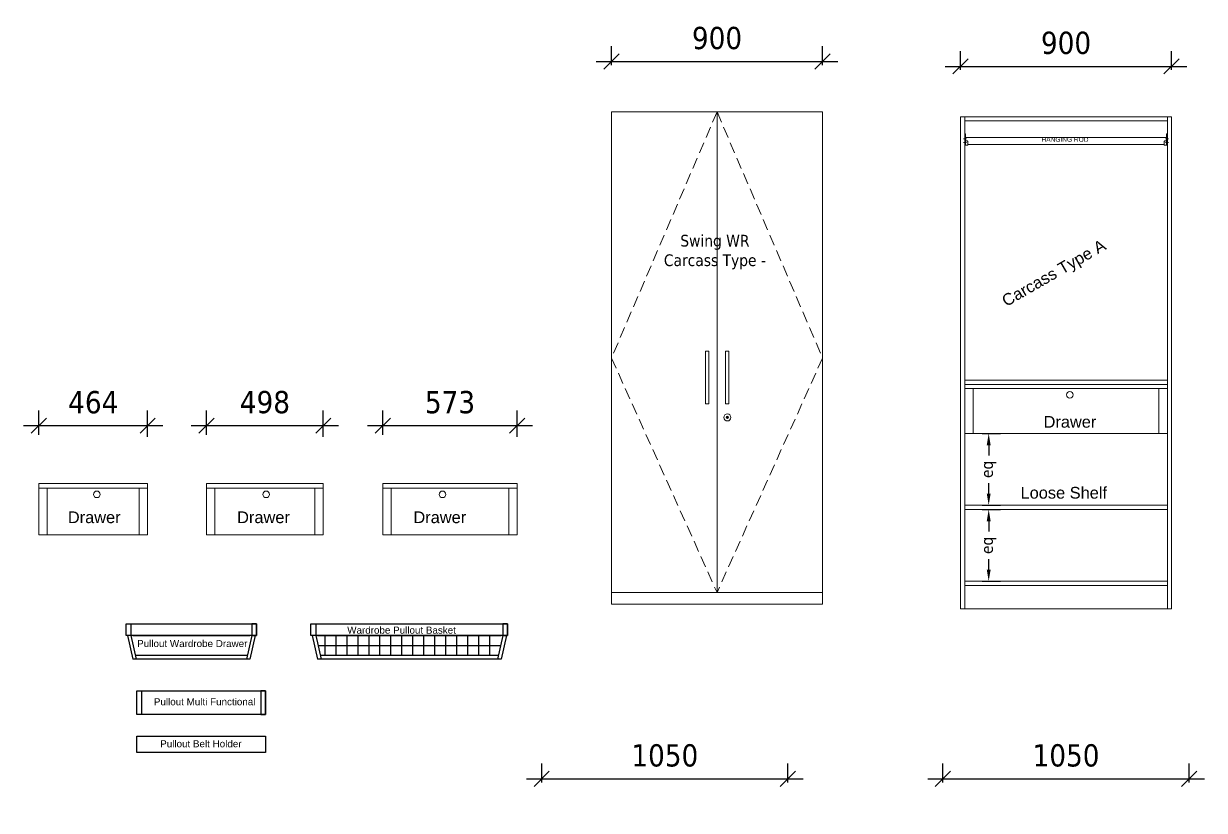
# Model space of a CAD drawing. Header units: millimetres. Extents: x 4065046 to 4134868, y -1476535 to -1460275.
# Drawn here: x 4088000 to 4093036, y -1468193 to -1464835 of the extents above; entities that cross this region are included whole.
import ezdxf

# ---------------------------------------------------------------- set-up
doc = ezdxf.new("R2010")
doc.units = ezdxf.units.MM
doc.header["$LTSCALE"] = 15
doc.header["$PDMODE"] = 35
doc.linetypes.add('HIDDEN', pattern=[9.525, 6.35, -3.175])
doc.linetypes.add('HIDDENX2', pattern=[19.05, 12.7, -6.35])
doc.layers.add('Hanging Rod', color=5, linetype='Continuous')
doc.layers.add('LS_DR_TEXT', color=7, linetype='Continuous')
for name, color, linetype, lineweight in [('LS_DR_Wall', 7, 'Continuous', 35), ('Shutter Opening', 8, 'HIDDEN', 13), ('Text', 7, 'Continuous', 5)]:
    doc.layers.add(name, color=color, linetype=linetype, lineweight=lineweight)
doc.styles.add('ARIAL', font='arial.ttf', dxfattribs={"height": 50})
doc.styles.add('ROMANS', font='tahoma.ttf')
doc.styles.get("Standard").update_dxf_attribs({"font": 'arial.ttf'})
doc.dimstyles.new('MD50', dxfattribs={"dimscale": 50, "dimtxt": 1.9, "dimasz": 1.3, "dimexe": 1.3, "dimexo": 2.38, "dimgap": 1, "dimtad": 1, "dimdec": 0, "dimzin": 3, "dimdsep": 46, "dimtxsty": 'ROMANS', "dimblk": 'OBLIQUE', "dimcen": -1.9, "dimdle": 1.3, "dimclrd": 150, "dimclre": 150, "dimclrt": 256, "dimadec": 0, "dimazin": 0, "dimtfac": 1, "dimtdec": 0, "dimtix": 1, "dimtmove": 2, "dimatfit": 3, "dimfxl": 1, "dimtolj": 1, "dimtzin": 3, "dimarcsym": 0})

# ---------------------------------------------------------------- blocks, each defined once
blk = doc.blocks.new('*D198')
at = {"color": 8, "ltscale": 0.25, "transparency": 16777216}
for p, q in [((4092088.6, -1466584.4), (4092165.8, -1466584.4)), ((4092088.6, -1466890.6), (4092165.8, -1466890.6))]:
    blk.add_line(p, q, dxfattribs=at)
at = {"color": 152, "ltscale": 0.25, "transparency": 16777216}
for p, q in [((4092115.8, -1466634.4), (4092115.8, -1466678.7)), ((4092115.8, -1466840.6), (4092115.8, -1466796.4))]:
    blk.add_line(p, q, dxfattribs=at)
for points in [[(4092107.5, -1466634.4), (4092124.2, -1466634.4), (4092115.8, -1466584.4)], [(4092107.5, -1466840.6), (4092124.2, -1466840.6), (4092115.8, -1466890.6)]]:
    blk.add_solid(points, dxfattribs=at)
at = {"layer": 'Defpoints', "color": 0, "ltscale": 0.25, "transparency": 16777216}
for p in [(4092063.6, -1466584.4), (4092063.6, -1466890.6), (4092115.8, -1466890.6)]:
    blk.add_point(p, dxfattribs=at)
at = {"lineweight": 20, "ltscale": 0.25, "transparency": 16777216, "insert": (4092115.8, -1466737.5), "char_height": 50, "attachment_point": 5, "rotation": 90, "style": 'ROMANS'}
blk.add_mtext('\\A1;eq', dxfattribs=at)
blk = doc.blocks.new('*D199')
at = {"color": 8, "ltscale": 0.25, "transparency": 16777216}
for p, q in [((4092088.6, -1466908.6), (4092165.8, -1466908.6)), ((4092088.6, -1467215), (4092165.8, -1467215))]:
    blk.add_line(p, q, dxfattribs=at)
at = {"color": 152, "ltscale": 0.25, "transparency": 16777216}
for p, q in [((4092115.8, -1466958.6), (4092115.8, -1467003)), ((4092115.8, -1467165), (4092115.8, -1467120.6))]:
    blk.add_line(p, q, dxfattribs=at)
for points in [[(4092107.5, -1466958.6), (4092124.2, -1466958.6), (4092115.8, -1466908.6)], [(4092107.5, -1467165), (4092124.2, -1467165), (4092115.8, -1467215)]]:
    blk.add_solid(points, dxfattribs=at)
at = {"layer": 'Defpoints', "color": 0, "ltscale": 0.25, "transparency": 16777216}
for p in [(4092063.6, -1466908.6), (4092063.6, -1467215), (4092115.8, -1467215)]:
    blk.add_point(p, dxfattribs=at)
at = {"lineweight": 20, "ltscale": 0.25, "transparency": 16777216, "insert": (4092115.8, -1467061.8), "char_height": 50, "attachment_point": 5, "rotation": 90, "style": 'ROMANS'}
blk.add_mtext('\\A1;eq', dxfattribs=at)
blk = doc.blocks.new('_Oblique')
at = {"color": 0, "linetype": 'ByBlock', "lineweight": -2}
blk.add_line((-0.5, -0.5), (0.5, 0.5), dxfattribs=at)
blk = doc.blocks.new('*D204')
at = {"color": 150, "lineweight": -2, "ltscale": 0.25, "transparency": 16777216}
for p, q in [((4088065.2, -1466589.6), (4088065.2, -1466486)), ((4088529.2, -1466598.6), (4088529.2, -1466486)), ((4088000.2, -1466551), (4088594.2, -1466551))]:
    blk.add_line(p, q, dxfattribs=at)
at = {"layer": 'Defpoints', "color": 0, "ltscale": 0.25, "transparency": 16777216}
for p in [(4088529.2, -1466551), (4088065.2, -1466708.6), (4088529.2, -1466717.6)]:
    blk.add_point(p, dxfattribs=at)
at = {"color": 150, "lineweight": -2, "ltscale": 0.25, "transparency": 16777216, "xscale": 65, "yscale": 65, "zscale": 65, "rotation": 180}
blk.add_blockref('_Oblique', (4088065.2, -1466551), dxfattribs=at)
at = {"color": 150, "lineweight": -2, "ltscale": 0.25, "transparency": 16777216, "xscale": 65, "yscale": 65, "zscale": 65}
blk.add_blockref('_Oblique', (4088529.2, -1466551), dxfattribs=at)
at = {"lineweight": 20, "ltscale": 0.25, "transparency": 16777216, "insert": (4088297.2, -1466451.6), "char_height": 95, "attachment_point": 5, "style": 'ROMANS'}
blk.add_mtext('\\A1;464', dxfattribs=at)
blk = doc.blocks.new('Pullout WR drawer 564')
at = {"color": 3, "ltscale": 0.25}
for p, q in [((-239.7, -50), (-216.9, -150)), ((-224.7, -50), (-201.9, -150)), ((-216.9, -50), (283.1, -50)), ((290.9, -50), (268.1, -150)), ((305.9, -50), (283.1, -150)), ((283.1, -150), (-216.9, -150)), ((271.5, -135), (-205.3, -135))]:
    blk.add_line(p, q, dxfattribs=at)
for points in [[(-244.7, 0), (310.9, 0), (310.9, -50), (-244.7, -50)], [(-244.7, 0), (-224.7, 0), (-224.7, -50), (-244.7, -50)], [(310.9, 0), (290.9, 0), (290.9, -50), (310.9, -50)]]:
    blk.add_lwpolyline(points, close=True, dxfattribs=at)
at = {"color": 3, "ltscale": 0.25, "insert": (-198.1, -69), "char_height": 30, "width": 1072.76, "attachment_point": 1, "style": 'ARIAL'}
blk.add_mtext('Pullout Wardrobe Drawer', dxfattribs=at)
blk = doc.blocks.new('Pullout Multi  564')
at = {"color": 3, "ltscale": 0.25}
for points in [[(-309.2, 62.1), (239.8, 62.1), (239.8, -37.9), (-309.2, -37.9)], [(-309.2, 62.1), (-289.2, 62.1), (-289.2, -37.9), (-309.2, -37.9)], [(239.8, 62.1), (219.8, 62.1), (219.8, -37.9), (239.8, -37.9)]]:
    blk.add_lwpolyline(points, close=True, dxfattribs=at)
at = {"color": 3, "ltscale": 0.25, "insert": (-236.1, 30.9), "char_height": 30, "width": 1072.76, "attachment_point": 1, "style": 'ARIAL'}
blk.add_mtext('Pullout Multi Functional', dxfattribs=at)
blk = doc.blocks.new('Pullout belt holder')
at = {"color": 3, "ltscale": 0.25}
blk.add_lwpolyline([(-376.4, 33.8), (172.6, 33.8), (172.6, -36.2), (-376.4, -36.2)], close=True, dxfattribs=at)
at = {"color": 3, "ltscale": 0.25, "insert": (-276.4, 16.8), "char_height": 30, "width": 1072.76, "attachment_point": 1, "style": 'ARIAL'}
blk.add_mtext('Pullout Belt Holder', dxfattribs=at)
blk = doc.blocks.new('*D246')
at = {"color": 150, "lineweight": -2, "ltscale": 0.25, "transparency": 16777216}
for p, q in [((4091995.7, -1465033.4), (4091995.7, -1464952.9)), ((4092895.7, -1465033.4), (4092895.7, -1464952.9)), ((4091930.7, -1465017.9), (4092960.7, -1465017.9))]:
    blk.add_line(p, q, dxfattribs=at)
at = {"layer": 'Defpoints', "color": 0, "ltscale": 0.25, "transparency": 16777216}
for p in [(4092895.7, -1465017.9), (4091995.7, -1465152.4), (4092895.7, -1465152.4)]:
    blk.add_point(p, dxfattribs=at)
at = {"color": 150, "lineweight": -2, "ltscale": 0.25, "transparency": 16777216, "xscale": 65, "yscale": 65, "zscale": 65, "rotation": 180}
blk.add_blockref('_Oblique', (4091995.7, -1465017.9), dxfattribs=at)
at = {"color": 150, "lineweight": -2, "ltscale": 0.25, "transparency": 16777216, "xscale": 65, "yscale": 65, "zscale": 65}
blk.add_blockref('_Oblique', (4092895.7, -1465017.9), dxfattribs=at)
at = {"lineweight": 20, "ltscale": 0.25, "transparency": 16777216, "insert": (4092445.7, -1464918.4), "char_height": 95, "attachment_point": 5, "style": 'ROMANS'}
blk.add_mtext('\\A1;900', dxfattribs=at)
blk = doc.blocks.new('*D252')
at = {"color": 150, "lineweight": -2, "ltscale": 0.25, "transparency": 16777216}
for p, q in [((4090507.3, -1465012.8), (4090507.3, -1464932.3)), ((4091407.3, -1465012.8), (4091407.3, -1464932.3)), ((4090442.3, -1464997.3), (4091472.3, -1464997.3))]:
    blk.add_line(p, q, dxfattribs=at)
at = {"layer": 'Defpoints', "color": 0, "ltscale": 0.25, "transparency": 16777216}
for p in [(4091407.3, -1464997.3), (4090507.3, -1465131.8), (4091407.3, -1465131.8)]:
    blk.add_point(p, dxfattribs=at)
at = {"color": 150, "lineweight": -2, "ltscale": 0.25, "transparency": 16777216, "xscale": 65, "yscale": 65, "zscale": 65, "rotation": 180}
blk.add_blockref('_Oblique', (4090507.3, -1464997.3), dxfattribs=at)
at = {"color": 150, "lineweight": -2, "ltscale": 0.25, "transparency": 16777216, "xscale": 65, "yscale": 65, "zscale": 65}
blk.add_blockref('_Oblique', (4091407.3, -1464997.3), dxfattribs=at)
at = {"lineweight": 20, "ltscale": 0.25, "transparency": 16777216, "insert": (4090957.3, -1464897.8), "char_height": 95, "attachment_point": 5, "style": 'ROMANS'}
blk.add_mtext('\\A1;900', dxfattribs=at)
blk = doc.blocks.new('*D253')
at = {"color": 150, "lineweight": -2, "ltscale": 0.25, "transparency": 16777216}
for p, q in [((4090209.6, -1468073.6), (4090209.6, -1467993.1)), ((4091259.6, -1468073.6), (4091259.6, -1467993.1)), ((4090144.6, -1468058.1), (4091324.6, -1468058.1))]:
    blk.add_line(p, q, dxfattribs=at)
at = {"layer": 'Defpoints', "color": 0, "ltscale": 0.25, "transparency": 16777216}
for p in [(4091259.6, -1468058.1), (4090209.6, -1468192.6), (4091259.6, -1468192.6)]:
    blk.add_point(p, dxfattribs=at)
at = {"color": 150, "lineweight": -2, "ltscale": 0.25, "transparency": 16777216, "xscale": 65, "yscale": 65, "zscale": 65, "rotation": 180}
blk.add_blockref('_Oblique', (4090209.6, -1468058.1), dxfattribs=at)
at = {"color": 150, "lineweight": -2, "ltscale": 0.25, "transparency": 16777216, "xscale": 65, "yscale": 65, "zscale": 65}
blk.add_blockref('_Oblique', (4091259.6, -1468058.1), dxfattribs=at)
at = {"lineweight": 20, "ltscale": 0.25, "transparency": 16777216, "insert": (4090734.6, -1467958.6), "char_height": 95, "attachment_point": 5, "style": 'ROMANS'}
blk.add_mtext('\\A1;1050', dxfattribs=at)
blk = doc.blocks.new('*D256')
at = {"color": 150, "lineweight": -2, "ltscale": 0.25, "transparency": 16777216}
for p, q in [((4091920.7, -1468073.6), (4091920.7, -1467993.1)), ((4092970.7, -1468073.6), (4092970.7, -1467993.1)), ((4091855.7, -1468058.1), (4093035.7, -1468058.1))]:
    blk.add_line(p, q, dxfattribs=at)
at = {"layer": 'Defpoints', "color": 0, "ltscale": 0.25, "transparency": 16777216}
for p in [(4092970.7, -1468058.1), (4091920.7, -1468192.6), (4092970.7, -1468192.6)]:
    blk.add_point(p, dxfattribs=at)
at = {"color": 150, "lineweight": -2, "ltscale": 0.25, "transparency": 16777216, "xscale": 65, "yscale": 65, "zscale": 65, "rotation": 180}
blk.add_blockref('_Oblique', (4091920.7, -1468058.1), dxfattribs=at)
at = {"color": 150, "lineweight": -2, "ltscale": 0.25, "transparency": 16777216, "xscale": 65, "yscale": 65, "zscale": 65}
blk.add_blockref('_Oblique', (4092970.7, -1468058.1), dxfattribs=at)
at = {"lineweight": 20, "ltscale": 0.25, "transparency": 16777216, "insert": (4092445.7, -1467958.6), "char_height": 95, "attachment_point": 5, "style": 'ROMANS'}
blk.add_mtext('\\A1;1050', dxfattribs=at)
blk = doc.blocks.new('*D208')
at = {"color": 150, "lineweight": -2, "ltscale": 0.25, "transparency": 16777216}
for p, q in [((4088780.3, -1466589.6), (4088780.3, -1466486)), ((4089278.3, -1466598.6), (4089278.3, -1466486)), ((4088715.3, -1466551), (4089343.3, -1466551))]:
    blk.add_line(p, q, dxfattribs=at)
at = {"layer": 'Defpoints', "color": 0, "ltscale": 0.25, "transparency": 16777216}
for p in [(4089278.3, -1466551), (4088780.3, -1466708.6), (4089278.3, -1466717.6)]:
    blk.add_point(p, dxfattribs=at)
at = {"color": 150, "lineweight": -2, "ltscale": 0.25, "transparency": 16777216, "xscale": 65, "yscale": 65, "zscale": 65, "rotation": 180}
blk.add_blockref('_Oblique', (4088780.3, -1466551), dxfattribs=at)
at = {"color": 150, "lineweight": -2, "ltscale": 0.25, "transparency": 16777216, "xscale": 65, "yscale": 65, "zscale": 65}
blk.add_blockref('_Oblique', (4089278.3, -1466551), dxfattribs=at)
at = {"lineweight": 20, "ltscale": 0.25, "transparency": 16777216, "insert": (4089029.3, -1466451.3), "char_height": 95, "attachment_point": 5, "style": 'ROMANS'}
blk.add_mtext('\\A1;498', dxfattribs=at)
blk = doc.blocks.new('*D210')
at = {"color": 150, "lineweight": -2, "ltscale": 0.25, "transparency": 16777216}
for p, q in [((4089532.1, -1466589.6), (4089532.1, -1466486)), ((4090105.1, -1466598.6), (4090105.1, -1466486)), ((4089467.1, -1466551), (4090170.1, -1466551))]:
    blk.add_line(p, q, dxfattribs=at)
at = {"layer": 'Defpoints', "color": 0, "ltscale": 0.25, "transparency": 16777216}
for p in [(4090105.1, -1466551), (4089532.1, -1466708.6), (4090105.1, -1466717.6)]:
    blk.add_point(p, dxfattribs=at)
at = {"color": 150, "lineweight": -2, "ltscale": 0.25, "transparency": 16777216, "xscale": 65, "yscale": 65, "zscale": 65, "rotation": 180}
blk.add_blockref('_Oblique', (4089532.1, -1466551), dxfattribs=at)
at = {"color": 150, "lineweight": -2, "ltscale": 0.25, "transparency": 16777216, "xscale": 65, "yscale": 65, "zscale": 65}
blk.add_blockref('_Oblique', (4090105.1, -1466551), dxfattribs=at)
at = {"lineweight": 20, "ltscale": 0.25, "transparency": 16777216, "insert": (4089818.6, -1466451.5), "char_height": 95, "attachment_point": 5, "style": 'ROMANS'}
blk.add_mtext('\\A1;573', dxfattribs=at)
blk = doc.blocks.new('wardrobe pullout basket 900')
at = {"color": 3, "ltscale": 0.25}
for p, q in [((3416684.9, -797785.3), (3416707.7, -797885.3)), ((3416699.9, -797785.3), (3416722.7, -797885.3)), ((3416707.7, -797785.3), (3417490.7, -797785.3)), ((3416738.7, -797785.3), (3416738.7, -797870.3)), ((3416785.5, -797785.3), (3416785.5, -797870.3)), ((3416832.3, -797785.3), (3416832.3, -797870.3)), ((3416879.1, -797785.3), (3416879.1, -797870.3)), ((3416925.9, -797785.3), (3416925.9, -797870.3)), ((3416972.7, -797785.3), (3416972.7, -797870.3)), ((3417019.5, -797785.3), (3417019.5, -797870.3)), ((3417066.3, -797785.3), (3417066.3, -797870.3)), ((3417113.1, -797785.3), (3417113.1, -797870.3)), ((3417159.9, -797785.3), (3417159.9, -797870.3)), ((3417206.7, -797785.3), (3417206.7, -797870.3)), ((3417253.5, -797785.3), (3417253.5, -797870.3)), ((3417300.3, -797785.3), (3417300.3, -797870.3)), ((3417347.1, -797785.3), (3417347.1, -797870.3)), ((3417393.9, -797785.3), (3417393.9, -797870.3)), ((3417440.7, -797785.3), (3417440.7, -797870.3)), ((3417498.5, -797785.3), (3417475.7, -797885.3)), ((3417513.5, -797785.3), (3417490.7, -797885.3)), ((3416709.6, -797827.8), (3417488.8, -797827.8)), ((3417479.1, -797870.3), (3416719.3, -797870.3)), ((3417490.7, -797885.3), (3416707.7, -797885.3))]:
    blk.add_line(p, q, dxfattribs=at)
for points in [[(3416679.9, -797735.3), (3417518.5, -797735.3), (3417518.5, -797785.3), (3416679.9, -797785.3)], [(3416679.9, -797735.3), (3416699.9, -797735.3), (3416699.9, -797785.3), (3416679.9, -797785.3)], [(3417518.5, -797735.3), (3417498.5, -797735.3), (3417498.5, -797785.3), (3417518.5, -797785.3)]]:
    blk.add_lwpolyline(points, close=True, dxfattribs=at)
at = {"color": 0, "ltscale": 0.25, "insert": (3416834.5, -797747.1), "char_height": 30, "width": 1072.76, "attachment_point": 1, "style": 'ARIAL'}
blk.add_mtext('Wardrobe Pullout Basket', dxfattribs=at)

msp = doc.modelspace()

# ---------------------------------------------------------------- linework, layer by layer
at = {"lineweight": 20}
for p, q in [((4090507.3, -1465212.4), (4090507.3, -1467312.4)), ((4090507.3, -1465212.4), (4090507.3, -1467312.4)), ((4091407.3, -1465212.4), (4091407.3, -1467312.4)), ((4091407.3, -1465212.4), (4091407.3, -1467312.4)), ((4091995.7, -1465233), (4091995.7, -1467333)), ((4091995.7, -1465233), (4091995.7, -1467333)), ((4092021.7, -1465327.5), (4092008.6, -1465327.5)), ((4092021.7, -1465343.5), (4092008.6, -1465343.5)), ((4092869.6, -1465327.5), (4092882.7, -1465327.5)), ((4092869.6, -1465343.5), (4092882.7, -1465343.5)), ((4091000.9, -1466511.6), (4091001.9, -1466511.6)), ((4091000.9, -1466511.6), (4091000.9, -1466514.8)), ((4091000.9, -1466517.5), (4091000.9, -1466520.6)), ((4091000.9, -1466520.6), (4091001.9, -1466520.6)), ((4091001.9, -1466511.6), (4091001.9, -1466514.8)), ((4091001.9, -1466517.5), (4091001.9, -1466520.6)), ((4090507.3, -1467312.4), (4091407.3, -1467312.4)), ((4091995.7, -1467333), (4092895.7, -1467333))]:
    msp.add_line(p, q, dxfattribs=at)
at = {"lineweight": 20, "ltscale": 0.25}
msp.add_line((4091407.3, -1465212.4), (4091407.3, -1467262.4), dxfattribs=at)
msp.add_lwpolyline([(4090507.3, -1465212.4), (4091407.3, -1465212.4), (4091407.3, -1467262.4), (4090507.3, -1467262.4), (4090507.3, -1466262.4)], dxfattribs=at)
at = {"lineweight": 20}
for points in [[(4092013.7, -1465233), (4091995.7, -1465233), (4091995.7, -1467333), (4092013.7, -1467333)], [(4092013.7, -1465233), (4092877.7, -1465233), (4092877.7, -1465251), (4092013.7, -1465251)], [(4092895.7, -1465233), (4092877.7, -1465233), (4092877.7, -1467333), (4092895.7, -1467333)], [(4092013.7, -1466356.9), (4092877.7, -1466356.9), (4092877.7, -1466374.9), (4092013.7, -1466374.9)], [(4092013.7, -1467215), (4092877.7, -1467215), (4092877.7, -1467233), (4092013.7, -1467233)]]:
    msp.add_lwpolyline(points, close=True, dxfattribs=at)
at = {"color": 5, "lineweight": 20}
for points in [[(4092016.7, -1465336.1), (4092016.7, -1465321), (4092874.7, -1465321), (4092874.7, -1465336.1)], [(4092864.7, -1465352), (4092026.7, -1465352)]]:
    msp.add_lwpolyline(points, dxfattribs=at)
at = {"lineweight": 20, "ltscale": 0.25}
for points in [[(4090908, -1466233.4), (4090923, -1466233.4), (4090923, -1466457.4), (4090908, -1466457.4)], [(4090993.3, -1466233.4), (4091008.3, -1466233.4), (4091008.3, -1466457.4), (4090993.3, -1466457.4)]]:
    msp.add_lwpolyline(points, close=True, dxfattribs=at)
at = {"color": 3, "lineweight": 20, "ltscale": 0.25}
msp.add_lwpolyline([(4092013.7, -1466890.6), (4092877.7, -1466890.6), (4092877.7, -1466908.6), (4092013.7, -1466908.6)], close=True, dxfattribs=at)
at = {"linetype": 'HIDDEN', "lineweight": 20}
msp.add_lwpolyline([(4092013.7, -1467333), (4092877.7, -1467333), (4092877.7, -1467233), (4092013.7, -1467233)], close=True, dxfattribs=at)
at = {"color": 0, "lineweight": 20, "ltscale": 0.25}
msp.add_lwpolyline([(4090507.3, -1467262.4), (4091407.3, -1467262.4), (4091407.3, -1467312.4), (4090507.3, -1467312.4)], close=True, dxfattribs=at)
at = {"lineweight": 20}
for radius in [15, 5]:
    msp.add_circle((4091001.4, -1466516.1), radius, dxfattribs=at)
for start, end in [(110.4067, 249.5933), (290.4067, 69.5933)]:
    msp.add_arc((4091001.4, -1466516.1), 1.43, start, end, dxfattribs=at)
at = {"layer": 'Hanging Rod', "lineweight": 20}
for p, q in [((4092013.7, -1465354), (4092013.7, -1465306.5)), ((4092013.7, -1465306.5), (4092016.7, -1465306.5)), ((4092016.7, -1465306.5), (4092016.7, -1465326)), ((4092877.7, -1465306.5), (4092874.7, -1465306.5)), ((4092874.7, -1465306.5), (4092874.7, -1465326)), ((4092877.7, -1465354), (4092877.7, -1465306.5)), ((4092016.7, -1465354), (4092013.7, -1465354)), ((4092016.7, -1465354), (4092016.7, -1465326)), ((4092024.7, -1465336.1), (4092016.7, -1465336.1)), ((4092026.7, -1465354), (4092016.7, -1465354)), ((4092026.7, -1465338.1), (4092026.7, -1465354)), ((4092864.7, -1465338.1), (4092864.7, -1465354)), ((4092864.7, -1465354), (4092874.7, -1465354)), ((4092866.7, -1465336.1), (4092874.7, -1465336.1)), ((4092874.7, -1465354), (4092874.7, -1465326)), ((4092874.7, -1465354), (4092877.7, -1465354))]:
    msp.add_line(p, q, dxfattribs=at)
for centre, start, end in [((4092024.7, -1465338.1), 0, 90), ((4092866.7, -1465338.1), 90, 180)]:
    msp.add_arc(centre, 2, start, end, dxfattribs=at)
at = {"layer": 'LS_DR_TEXT', "color": 3, "lineweight": 20, "ltscale": 0.25}
for p, q in [((4092049.7, -1466392.9), (4092049.7, -1466584.4)), ((4092841.7, -1466392.9), (4092841.7, -1466584.4)), ((4092049.7, -1466584.4), (4092841.7, -1466584.4)), ((4088101.2, -1466817.9), (4088101.2, -1467017.5)), ((4088493.2, -1466817.9), (4088493.2, -1467017.5)), ((4088816.3, -1466817.9), (4088816.3, -1467017.5)), ((4089242.3, -1466817.9), (4089242.3, -1467017.5)), ((4089568.1, -1466817.9), (4089568.1, -1467017.5)), ((4090069.1, -1466817.9), (4090069.1, -1467017.5)), ((4088101.2, -1467017.5), (4088493.2, -1467017.5)), ((4088816.3, -1467017.5), (4089242.3, -1467017.5)), ((4089568.1, -1467017.5), (4090069.1, -1467017.5))]:
    msp.add_line(p, q, dxfattribs=at)
for points in [[(4092877.7, -1466374.9), (4092877.7, -1466392.9), (4092013.7, -1466392.9), (4092013.7, -1466374.9)], [(4092877.7, -1466374.9), (4092013.7, -1466374.9)], [(4088529.2, -1466797.9), (4088529.2, -1466817.9), (4088065.2, -1466817.9), (4088065.2, -1466797.9)], [(4088529.2, -1466797.9), (4088065.2, -1466797.9)], [(4089278.3, -1466797.9), (4089278.3, -1466817.9), (4088780.3, -1466817.9), (4088780.3, -1466797.9)], [(4089278.3, -1466797.9), (4088780.3, -1466797.9)], [(4090105.1, -1466797.9), (4090105.1, -1466817.9), (4089532.1, -1466817.9), (4089532.1, -1466797.9)], [(4090105.1, -1466797.9), (4089532.1, -1466797.9)]]:
    msp.add_lwpolyline(points, dxfattribs=at)
for points in [[(4092013.7, -1466392.9), (4092877.7, -1466392.9), (4092877.7, -1466584.4), (4092013.7, -1466584.4)], [(4088065.2, -1466817.9), (4088529.2, -1466817.9), (4088529.2, -1467017.5), (4088065.2, -1467017.5)], [(4088780.3, -1466817.9), (4089278.3, -1466817.9), (4089278.3, -1467017.5), (4088780.3, -1467017.5)], [(4089532.1, -1466817.9), (4090105.1, -1466817.9), (4090105.1, -1467017.5), (4089532.1, -1467017.5)]]:
    msp.add_lwpolyline(points, close=True, dxfattribs=at)
for centre in [(4092461.4, -1466419.1), (4088312.7, -1466844.1), (4089034.6, -1466844.1), (4089786.4, -1466844.1)]:
    msp.add_circle(centre, 14, dxfattribs=at)
at = {"layer": 'LS_DR_Wall', "lineweight": 20, "ltscale": 0.8}
msp.add_lwpolyline([(4090957.3, -1465212.4), (4090957.3, -1467262.4)], dxfattribs=at)
at = {"layer": 'Shutter Opening', "color": 251, "linetype": 'HIDDENX2', "lineweight": 20, "ltscale": 0.25}
for points in [[(4090957.3, -1465212.4), (4090507.3, -1466262.4), (4090957.3, -1467262.4)], [(4090957.3, -1465212.4), (4091407.3, -1466262.4), (4090957.3, -1467262.4)]]:
    msp.add_lwpolyline(points, dxfattribs=at)

# ---------------------------------------------------------------- block references
at = {"color": 0, "lineweight": 20}
for name, p in [('Pullout WR drawer 564', (4088682.3, -1467396.7)), ('wardrobe pullout basket 900', (672545.8, -669661.4)), ('Pullout Multi  564', (4088791.7, -1467744.8)), ('Pullout belt holder', (4088859, -1467910))]:
    msp.add_blockref(name, p, dxfattribs=at)

# ---------------------------------------------------------------- texts
at = {"color": 0, "lineweight": 20, "ltscale": 0.25, "char_height": 50, "attachment_point": 1}
for s, width, heights, insert, style in [('\\pxqc;Swing WR\\PCarcass Type - ', 445.593, [334.5], (4090725.4, -1465736.7), 'ROMANS'), ('Drawer', 15.041, [0], (4092349.8, -1466509.6), 'ARIAL'), ('Loose Shelf', 539.35, [0], (4092251.6, -1466812.2), 'ARIAL')]:
    msp.add_mtext_dynamic_manual_height_columns(s, width=width, gutter_width=250, heights=heights, dxfattribs=dict(at, insert=insert, style=style))
at = {"lineweight": 20, "ltscale": 0.25, "insert": (4092165.6, -1466001.7), "char_height": 50, "attachment_point": 1, "rotation": 30, "style": 'ARIAL'}
msp.add_mtext_dynamic_manual_height_columns('Carcass Type A', width=742.986, gutter_width=250, heights=[0], dxfattribs=at)
at = {"color": 3, "lineweight": 20, "ltscale": 0.25, "char_height": 50, "attachment_point": 1, "style": 'ARIAL'}
for insert in [(4088188.8, -1466916.9), (4088910.7, -1466916.9), (4089662.5, -1466916.9)]:
    msp.add_mtext_dynamic_manual_height_columns('Drawer', width=15.041, gutter_width=250, heights=[0], dxfattribs=dict(at, insert=insert))
at = {"layer": 'Text', "lineweight": 20, "ltscale": 3, "insert": (4092441.3, -1465319.9), "char_height": 20, "width": 870.207, "attachment_point": 2}
msp.add_mtext('\\pxqc;HANGING ROD', dxfattribs=at)

# ---------------------------------------------------------------- dimensions: what is measured, and where the dimension line sits
at = {"color": 0, "lineweight": 20, "ltscale": 0.25}
for base, p1, p2, picture, middle in [((4091407.3, -1464997.3), (4090507.3, -1465131.8), (4091407.3, -1465131.8), '*D252', (4090957.3, -1464897.8)), ((4092895.7, -1465017.9), (4091995.7, -1465152.4), (4092895.7, -1465152.4), '*D246', (4092445.7, -1464918.4)), ((4091259.6, -1468058.1), (4090209.6, -1468192.6), (4091259.6, -1468192.6), '*D253', (4090734.6, -1467958.6)), ((4092970.7, -1468058.1), (4091920.7, -1468192.6), (4092970.7, -1468192.6), '*D256', (4092445.7, -1467958.6))]:
    dim = msp.add_linear_dim(base=base, p1=p1, p2=p2, dimstyle='MD50', dxfattribs=at)
    dim.commit()
    dim.dimension.update_dxf_attribs({"geometry": picture, "text_midpoint": middle})
at = {"lineweight": 20, "ltscale": 0.25}
for base, p1, p2, picture, middle in [((4088529.2, -1466551), (4088065.2, -1466708.6), (4088529.2, -1466717.6), '*D204', (4088297.2, -1466451.6)), ((4089278.3, -1466551), (4088780.3, -1466708.6), (4089278.3, -1466717.6), '*D208', (4089029.3, -1466451.3)), ((4090105.1, -1466551), (4089532.1, -1466708.6), (4090105.1, -1466717.6), '*D210', (4089818.6, -1466451.5))]:
    dim = msp.add_linear_dim(base=base, p1=p1, p2=p2, dimstyle='MD50', dxfattribs=at)
    dim.commit()
    dim.dimension.update_dxf_attribs({"geometry": picture, "text_midpoint": middle})
for base, p1, p2, picture, middle in [((4092115.8, -1466890.6), (4092063.6, -1466584.4), (4092063.6, -1466890.6), '*D198', (4092115.8, -1466737.5)), ((4092115.8, -1467215), (4092063.6, -1466908.6), (4092063.6, -1467215), '*D199', (4092115.8, -1467061.8))]:
    dim = msp.add_linear_dim(base=base, p1=p1, p2=p2, angle=90, text='eq', dimstyle='MD50', override={"dimtxt": 1, "dimasz": 1, "dimexe": 1, "dimexo": 0.5, "dimgap": 0.5, "dimtad": 0, "dimdle": 1.2, "dimclrd": 152, "dimclre": 8, "dimtix": 0, "dimfxl": 2, "dimfxlon": 1, "dimlwd": 65535, "dimlwe": 65535, "dimarcsym": 2}, dxfattribs=at)
    dim.commit()
    dim.dimension.update_dxf_attribs({"geometry": picture, "text_midpoint": middle})

doc.saveas('drawing.dxf')
